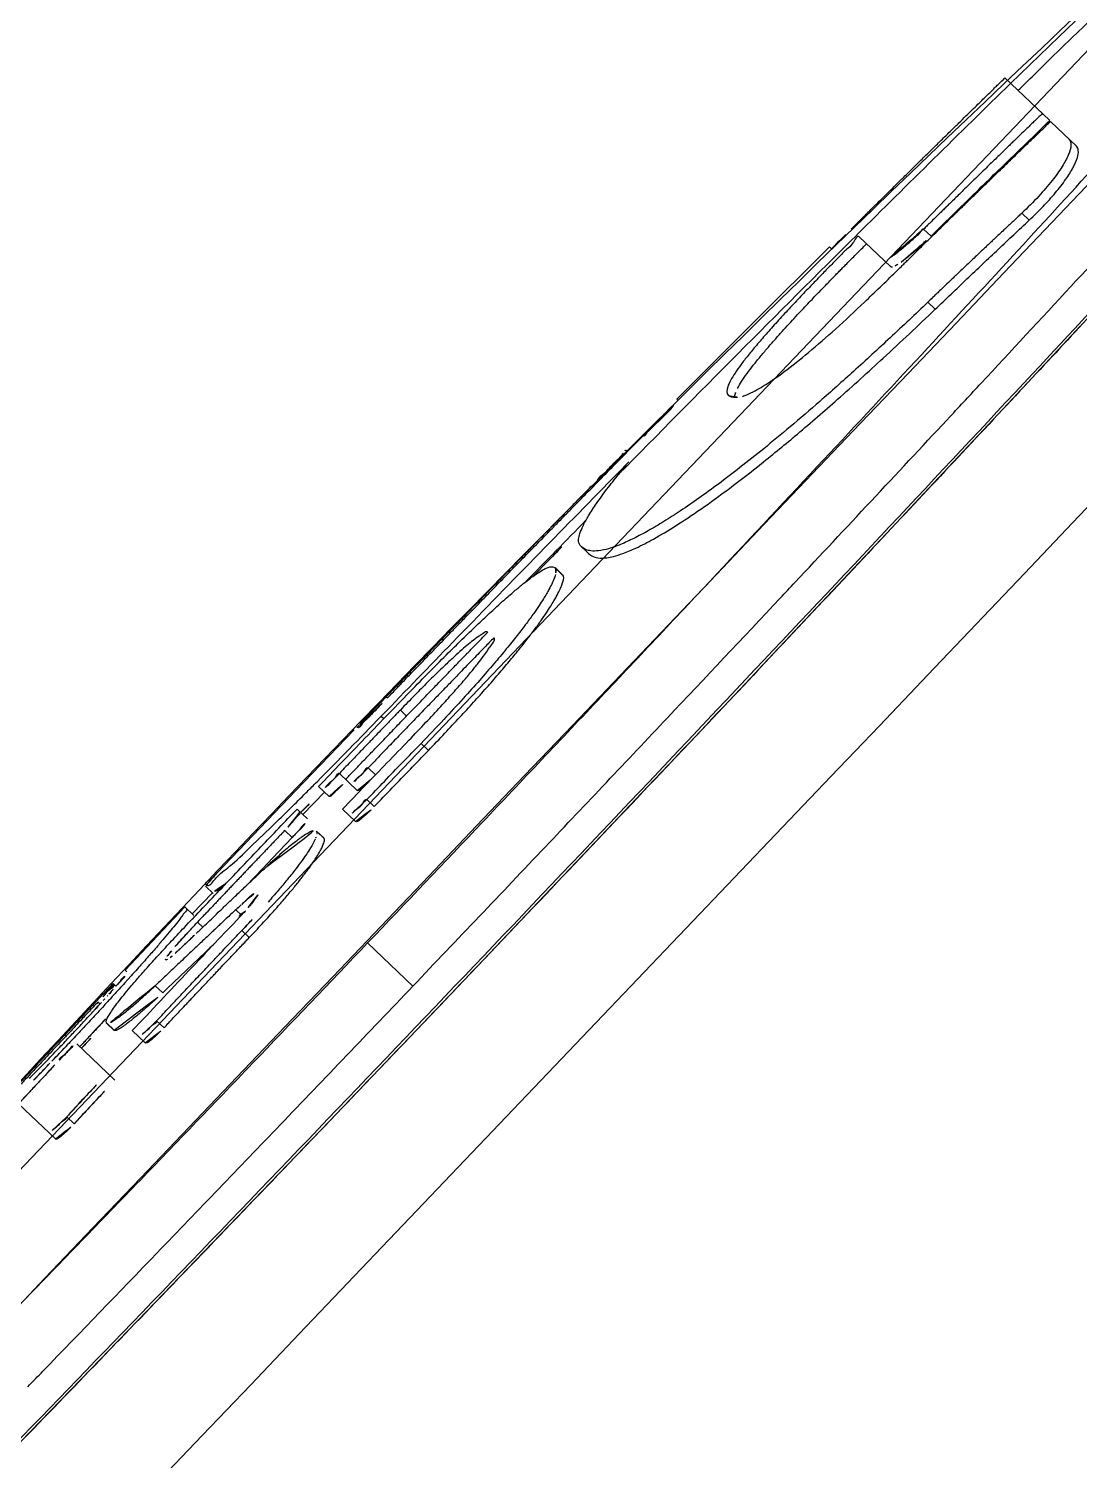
# Model space of a CAD drawing. Header units: millimetres. Extents: x 1145859089 to 1147511753, y -1047484727 to -1047247487.
# Drawn here: x 1146330884.13 to 1146330907.76, y -1047436500.66 to -1047436468.45 of the extents above; entities that cross this region are included whole.
import ezdxf
from ezdxf.xclip import XClip

# ---------------------------------------------------------------- set-up
doc = ezdxf.new("R2010")
doc.units = ezdxf.units.MM
doc.header["$LTSCALE"] = 100
doc.header["$MEASUREMENT"] = 0
doc.header["$XCLIPFRAME"] = 2
doc.linetypes.add('CENTERX2', pattern=[4, 2.5, -0.5, 0.5, -0.5])
doc.layers.get('0').update_dxf_attribs({"linetype": 'CONTINUOUS'})
for name, color, linetype in [('L-지중매입', 3, 'CENTERX2'), ('XREF', 135, 'CONTINUOUS'), ('단지배치도$0$W240910', 135, 'CONTINUOUS')]:
    doc.layers.add(name, color=color, linetype=linetype)

# ---------------------------------------------------------------- blocks, each defined once
blk = doc.blocks.new('단지배치도$0$zw$9902')
at = {"layer": '단지배치도$0$W240910', "linetype": 'ByBlock', "ltscale": 20}
for p, q in [((62174.21, -65162.678), (62288.069, -65043.262)), ((62235.137, -65097.924), (62233.673, -65099.33)), ((62233.673, -65099.33), (62232.588, -65100.382)), ((62232.458, -65100.257), (62233.466, -65101.218)), ((62233.485, -65101.237), (62234.066, -65101.791)), ((62232.838, -65103.299), (62233.005, -65103.458)), ((62230.631, -65103.659), (62230.797, -65103.817)), ((62229.883, -65104.501), (62229.181, -65103.832)), ((62228.515, -65104.058), (62226.837, -65105.729)), ((62228.514, -65104.058), (62228.558, -65104.1)), ((62230.724, -65105.303), (62230.89, -65105.462)), ((62226.837, -65105.729), (62225.085, -65107.487)), ((62234.15, -65105.845), (62232.962, -65107.12)), ((62232.962, -65107.12), (62231.977, -65108.175)), ((62225.095, -65107.497), (62225.085, -65107.487)), ((62231.154, -65107.953), (62231.219, -65107.883)), ((62231.977, -65108.175), (62230.959, -65109.264)), ((62223.975, -65108.662), (62224.321, -65108.312)), ((62223.948, -65108.636), (62223.975, -65108.662)), ((62224.005, -65108.894), (62223.751, -65109.152)), ((62223.161, -65109.44), (62223.186, -65109.465)), ((62230.959, -65109.264), (62229.905, -65110.388)), ((62229.905, -65110.388), (62228.825, -65111.539)), ((62223.077, -65110.937), (62222.91, -65110.778)), ((62221.86, -65111.456), (62222.188, -65111.12)), ((62222.514, -65111.441), (62222.343, -65111.279)), ((62222.499, -65111.42), (62222.351, -65111.279)), ((62228.825, -65111.539), (62227.727, -65112.706)), ((62227.727, -65112.706), (62226.623, -65113.878)), ((62218.71, -65114.008), (62218.546, -65114.178)), ((62226.623, -65113.878), (62225.521, -65115.046)), ((62218.546, -65114.178), (62218.494, -65114.233)), ((62218.546, -65114.178), (62218.573, -65114.204)), ((62218.557, -65114.489), (62218.436, -65114.615)), ((62218.436, -65114.615), (62218.493, -65114.67)), ((62218.864, -65114.477), (62219.004, -65114.611)), ((62217.823, -65114.923), (62216.516, -65116.283)), ((62219.329, -65115.226), (62219.495, -65115.385)), ((62225.521, -65115.046), (62224.432, -65116.197)), ((62217.894, -65116.283), (62217.494, -65115.901)), ((62218.141, -65115.776), (62218.308, -65115.934)), ((62216.956, -65116.125), (62216.993, -65116.088)), ((62217.26, -65116.418), (62217.027, -65116.196)), ((62224.432, -65116.197), (62223.104, -65117.598)), ((62216.516, -65116.283), (62214.747, -65118.138)), ((62216.672, -65116.83), (62217.158, -65116.322)), ((62218.112, -65116.491), (62218.278, -65116.649)), ((62216.541, -65116.704), (62216.773, -65116.926)), ((62217.853, -65116.984), (62217.564, -65116.708)), ((62216.266, -65117.184), (62216.432, -65117.343)), ((62216.984, -65117.211), (62217.15, -65117.37)), ((62217.143, -65117.354), (62216.988, -65117.207)), ((62215.99, -65117.807), (62216.432, -65117.343)), ((62215.77, -65118.038), (62215.99, -65117.807)), ((62223.104, -65117.598), (62221.824, -65118.946)), ((62215.396, -65118.43), (62215.77, -65118.038)), ((62214.486, -65118.442), (62214.652, -65118.601)), ((62214.638, -65118.587), (62214.186, -65119.063)), ((62214.02, -65118.904), (62212.673, -65120.329)), ((62214.02, -65118.904), (62214.223, -65119.098)), ((62215.166, -65118.968), (62215.293, -65119.089)), ((62221.824, -65118.946), (62220.588, -65120.246)), ((62214.425, -65119.36), (62214.305, -65119.246)), ((62215.3, -65119.438), (62215.466, -65119.596)), ((62218.129, -65119.715), (62219.147, -65120.685)), ((62213.604, -65120.1), (62213.583, -65120.08)), ((62212.712, -65120.366), (62212.673, -65120.329)), ((62220.588, -65120.246), (62219.391, -65121.502)), ((62212.405, -65120.629), (62212.468, -65120.689)), ((62212.737, -65120.538), (62212.67, -65120.612)), ((62212.809, -65120.458), (62212.737, -65120.538)), ((62213.353, -65120.677), (62213.52, -65120.836)), ((62212.111, -65121.091), (62212.064, -65121.046)), ((62212.258, -65121.518), (62212.424, -65121.677)), ((62212.262, -65121.521), (62212.429, -65121.679)), ((62213.127, -65121.965), (62212.837, -65121.689)), ((62213.384, -65121.466), (62213.55, -65121.625)), ((62219.391, -65121.502), (62218.227, -65122.722)), ((62211.59, -65121.985), (62212.446, -65122.801)), ((62211.656, -65122.048), (62211.729, -65121.971)), ((62218.227, -65122.722), (62217.09, -65123.91)), ((62211.106, -65124.126), (62210.277, -65123.335)), ((62211.362, -65123.626), (62211.528, -65123.784)), ((62217.09, -65123.91), (62215.756, -65125.302)), ((62215.756, -65125.302), (62214.447, -65126.665)), ((62214.447, -65126.665), (62213.163, -65128)), ((62213.163, -65128), (62211.904, -65129.305)), ((62211.904, -65129.305), (62209.865, -65131.414))]:
    blk.add_line(p, q, dxfattribs=at)
at = {"layer": '단지배치도$0$W240910'}
blk.add_arc((57394.291, -57699.4), 11431.377, 251.6277496, 321.4181311, dxfattribs=at)
at = {"layer": '단지배치도$0$W240910', "linetype": 'ByBlock', "ltscale": 20}
for centre, radius, start, end in [((41791.48, -45638.696), 28226.861, 316.1617116, 316.5676775), ((41450.437, -45313.524), 28703.079, 316.1634055, 316.5659905), ((62627.329, -65504.408), 564.854, 134.33402, 134.82586), ((62709.342, -65586.643), 680.995, 134.842323, 135.481846), ((61244.896, -64189.128), 1347.94, 316.814872, 317.027206), ((62743.96, -65620.633), 729.311, 135.583076, 135.73487), ((62222.287, -65111.338), 0.0814, 46.4091, 58.9087), ((62222.302, -65111.321), 0.0586, 40.6962, 46.363), ((62222.301, -65111.322), 0.0605, 33.9821, 40.6699), ((62131.205, -65030.666), 121.064, 315.12225, 316.09793), ((62152.653, -65051.973), 91.061, 314.62619, 315.06858), ((62196.126, -65101.204), 26.459, 316.4394, 318.3298), ((62215.644, -65118.595), 0.0483, 46.3426, 49.3436), ((62412.274, -65329.707), 288.323, 133.26784, 133.57818), ((62186.337, -65097.7), 34.806, 317.9503, 318.1657), ((62195.302, -65105.717), 22.779, 318.1505, 318.3012), ((62212.296, -65121.485), 0.0493, 219.419, 226.426)]:
    blk.add_arc(centre, radius, start, end, dxfattribs=at)
at = {"layer": '단지배치도$0$W240910', "linetype": 'ByBlock', "ltscale": 20, "extrusion": (0, 0, -1)}
blk.add_ellipse((62567.39, -65452.708), major_axis=(-485.991, -11.578), ratio=1, start_param=0.708795, end_param=0.862005, dxfattribs=at)
at = {"layer": '단지배치도$0$W240910', "linetype": 'ByBlock', "ltscale": 20}
for points, knots in [([(62253.408, -65084.256), (62253.346, -65084.34), (62253.187, -65084.548), (62252.918, -65084.892), (62252.586, -65085.307), (62252.201, -65085.779), (62251.747, -65086.327), (62251.205, -65086.97), (62250.563, -65087.723), (62249.812, -65088.595), (62248.94, -65089.594), (62247.936, -65090.735), (62246.783, -65092.033), (62245.463, -65093.508), (62243.958, -65095.178), (62242.245, -65097.065), (62240.3, -65099.193), (62238.097, -65101.59), (62235.602, -65104.287), (62232.778, -65107.323), (62229.586, -65110.735), (62225.956, -65114.592), (62221.901, -65118.873), (62217.645, -65123.337), (62213.544, -65127.611), (62209.843, -65131.443), (62206.574, -65134.809), (62203.667, -65137.784), (62201.082, -65140.415), (62198.784, -65142.739), (62196.744, -65144.79), (62194.934, -65146.598), (62193.331, -65148.188), (62191.915, -65149.583), (62190.668, -65150.802), (62189.572, -65151.864), (62188.61, -65152.787), (62187.771, -65153.584), (62187.046, -65154.266), (62186.425, -65154.841), (62185.896, -65155.325), (62185.44, -65155.734), (62185.039, -65156.088), (62184.7, -65156.38), (62184.492, -65156.555), (62184.405, -65156.627)], [0, 0, 0, 0, 0.313904, 0.785938, 1.309904, 1.908722, 2.610799, 3.446041, 4.432154, 5.579577, 6.898803, 8.409937, 10.137933, 12.10808, 14.347045, 16.883775, 19.753734, 22.995188, 26.650958, 30.776923, 35.433042, 40.668896, 46.665278, 53.123251, 59.172395, 64.435061, 69.106362, 73.246956, 76.916151, 80.169465, 83.05019, 85.596842, 87.844859, 89.823381, 91.559072, 93.077294, 94.402921, 95.55651, 96.548523, 97.389382, 98.09617, 98.698881, 99.226154, 99.701164, 100.041093, 100.041093, 100.041093, 100.041093]), ([(62232.753, -65100.539), (62232.995, -65100.303), (62235.872, -65097.498), (62239.871, -65093.683), (62244.641, -65089.386), (62246.723, -65087.602), (62247.676, -65086.821)], [0, 0, 0, 0, 1.015514, 12.053259, 16.577359, 20.274834, 20.274834, 20.274834, 20.274834]), ([(62218.129, -65119.715), (62218.99, -65118.812), (62220.743, -65116.968), (62223.362, -65114.201), (62225.919, -65111.484), (62228.321, -65108.916), (62230.538, -65106.532), (62232.588, -65104.314), (62234.486, -65102.247), (62236.17, -65100.403), (62237.22, -65099.245), (62237.688, -65098.728)], [0, 0, 0, 0, 3.743672, 7.631825, 11.428276, 14.93902, 18.178212, 21.197, 23.998758, 26.597082, 28.688442, 28.688442, 28.688442, 28.688442]), ([(62231.219, -65107.883), (62231.454, -65107.63), (62232.362, -65106.654), (62233.893, -65105.004), (62235.762, -65102.979), (62237.491, -65101.094), (62238.603, -65099.874), (62239.14, -65099.283), (62239.147, -65099.277)], [0, 0, 0, 0, 1.036829, 3.999041, 6.750569, 9.30493, 11.673982, 11.701224, 11.701224, 11.701224, 11.701224]), ([(62229.001, -65103.66), (62229.025, -65103.636), (62229.075, -65103.586), (62229.155, -65103.507), (62229.243, -65103.419), (62229.342, -65103.322), (62229.451, -65103.214), (62229.571, -65103.094), (62229.705, -65102.962), (62229.852, -65102.817), (62230.014, -65102.657), (62230.192, -65102.481), (62230.388, -65102.288), (62230.601, -65102.077), (62230.825, -65101.857), (62231.044, -65101.642), (62231.243, -65101.446), (62231.42, -65101.272), (62231.577, -65101.118), (62231.719, -65100.98), (62231.846, -65100.855), (62231.962, -65100.742), (62232.066, -65100.64), (62232.161, -65100.547), (62232.246, -65100.464), (62232.344, -65100.368), (62232.414, -65100.3), (62232.458, -65100.257)], [0, 0, 0, 0, 0.101216, 0.21268, 0.337037, 0.475183, 0.628251, 0.797552, 0.984556, 1.19086, 1.418155, 1.668178, 1.942617, 2.242149, 2.568282, 2.885152, 3.162222, 3.407853, 3.62699, 3.823753, 4.001309, 4.162123, 4.30788, 4.439847, 4.55914, 4.666717, 4.850658, 4.850658, 4.850658, 4.850658]), ([(62233.299, -65101.06), (62233.276, -65101.082), (62233.224, -65101.133), (62233.146, -65101.207), (62233.062, -65101.289), (62232.973, -65101.375), (62232.867, -65101.477), (62232.767, -65101.574), (62232.677, -65101.662), (62232.599, -65101.737), (62232.515, -65101.819), (62232.423, -65101.908), (62232.323, -65102.005), (62232.215, -65102.111), (62232.097, -65102.225), (62231.969, -65102.35), (62231.832, -65102.484), (62231.692, -65102.62), (62231.559, -65102.75), (62231.439, -65102.866), (62231.334, -65102.97), (62231.239, -65103.062), (62231.154, -65103.146), (62231.077, -65103.221), (62230.988, -65103.308), (62230.891, -65103.403), (62230.789, -65103.503), (62230.705, -65103.586), (62230.654, -65103.636), (62230.631, -65103.659)], [0, 0, 0, 0, 0.095089, 0.219783, 0.322968, 0.445598, 0.591346, 0.764655, 0.863252, 0.970765, 1.087943, 1.215607, 1.354611, 1.505842, 1.670102, 1.848055, 2.040627, 2.245358, 2.433728, 2.59899, 2.745967, 2.877573, 2.996021, 3.1031, 3.200257, 3.369431, 3.510696, 3.62852, 3.724919, 3.724919, 3.724919, 3.724919]), ([(62230.006, -65104.619), (62230.048, -65104.578), (62230.113, -65104.514), (62230.206, -65104.423), (62230.287, -65104.343), (62230.376, -65104.256), (62230.475, -65104.159), (62230.583, -65104.052), (62230.703, -65103.935), (62230.836, -65103.806), (62230.981, -65103.664), (62231.141, -65103.508), (62231.316, -65103.337), (62231.508, -65103.15), (62231.715, -65102.949), (62231.926, -65102.743), (62232.128, -65102.547), (62232.311, -65102.37), (62232.473, -65102.213), (62232.617, -65102.074), (62232.747, -65101.948), (62232.865, -65101.835), (62232.971, -65101.732), (62233.068, -65101.639), (62233.155, -65101.555), (62233.235, -65101.478), (62233.344, -65101.373), (62233.427, -65101.294), (62233.485, -65101.237)], [0, 0, 0, 0, 0.17416, 0.276031, 0.388935, 0.513769, 0.651585, 0.803563, 0.971007, 1.15534, 1.358079, 1.580814, 1.825108, 2.092345, 2.384014, 2.69133, 2.977529, 3.229439, 3.453049, 3.65296, 3.832726, 3.995123, 4.142371, 4.276119, 4.397538, 4.507655, 4.607381, 4.851738, 4.851738, 4.851738, 4.851738]), ([(62230.797, -65103.817), (62231.1, -65103.52), (62231.698, -65102.934), (62232.588, -65102.068), (62233.175, -65101.499), (62233.466, -65101.218)], [0, 0, 0, 0, 1.271475, 2.513114, 3.724917, 3.724917, 3.724917, 3.724917]), ([(62238.123, -65101.472), (62236.448, -65103.289), (62232.632, -65107.404), (62226.475, -65113.966), (62219.653, -65121.157), (62212.794, -65128.314), (62206.53, -65134.78), (62202.598, -65138.792), (62200.859, -65140.554)], [0, 0, 0, 0, 7.412838, 16.836515, 26.99373, 37.150656, 46.573573, 54.002163, 54.002163, 54.002163, 54.002163]), ([(62233.899, -65101.632), (62233.934, -65101.665), (62233.959, -65101.799), (62233.883, -65102.008), (62233.739, -65102.276), (62233.511, -65102.588), (62233.207, -65102.94), (62232.969, -65103.176), (62232.838, -65103.299)], [0, 0, 0, 0, 0.143478, 0.361031, 0.665707, 1.052829, 1.51729, 2.057986, 2.057986, 2.057986, 2.057986]), ([(62233.005, -65103.458), (62233.111, -65103.358), (62233.315, -65103.158), (62233.592, -65102.851), (62233.82, -65102.557), (62233.988, -65102.294), (62234.086, -65102.075), (62234.123, -65101.908), (62234.091, -65101.815), (62234.066, -65101.791)], [0, 0, 0, 0, 0.437832, 0.858245, 1.237806, 1.553804, 1.792378, 1.953384, 2.060312, 2.060312, 2.060312, 2.060312]), ([(62232.838, -65103.299), (62232.81, -65103.325), (62232.76, -65103.372), (62232.679, -65103.448), (62232.601, -65103.521), (62232.517, -65103.6), (62232.429, -65103.683), (62232.324, -65103.782), (62232.225, -65103.875), (62232.135, -65103.96), (62232.059, -65104.032), (62231.977, -65104.11), (62231.887, -65104.195), (62231.79, -65104.287), (62231.685, -65104.386), (62231.577, -65104.489), (62231.473, -65104.588), (62231.379, -65104.677), (62231.295, -65104.757), (62231.201, -65104.846), (62231.101, -65104.942), (62230.996, -65105.043), (62230.909, -65105.125), (62230.82, -65105.21), (62230.76, -65105.268), (62230.724, -65105.303)], [0, 0, 0, 0, 0.112954, 0.208496, 0.331779, 0.433261, 0.553589, 0.696324, 0.865585, 0.961592, 1.066042, 1.179595, 1.302893, 1.436481, 1.58099, 1.736669, 1.883678, 2.012234, 2.126246, 2.228064, 2.40197, 2.544523, 2.662842, 2.761843, 2.912936, 2.912936, 2.912936, 2.912936]), ([(62228.558, -65104.1), (62228.607, -65104.052), (62228.704, -65103.955), (62228.852, -65103.808), (62228.951, -65103.71), (62229.001, -65103.66)], [0, 0, 0, 0, 0.2050972, 0.4131775, 0.6241854, 0.6241854, 0.6241854, 0.6241854]), ([(62230.631, -65103.659), (62230.607, -65103.636), (62230.554, -65103.759), (62230.466, -65103.807), (62230.36, -65103.916), (62230.259, -65104.001), (62230.167, -65104.08), (62230.091, -65104.142), (62230.01, -65104.207), (62229.901, -65104.279), (62229.771, -65104.394), (62229.716, -65104.342)], [0, 0, 0, 0, 0.099852, 0.220205, 0.362888, 0.530834, 0.624621, 0.724171, 0.82741, 0.928421, 1.154137, 1.154137, 1.154137, 1.154137]), ([(62230.89, -65105.462), (62231.128, -65105.234), (62231.601, -65104.782), (62232.306, -65104.114), (62232.773, -65103.675), (62233.005, -65103.458)], [0, 0, 0, 0, 0.989544, 1.960523, 2.912934, 2.912934, 2.912934, 2.912934]), ([(62229.181, -65103.832), (62229.134, -65103.787), (62229.039, -65104.018), (62228.887, -65104.11), (62228.72, -65104.297), (62228.535, -65104.479), (62228.331, -65104.689), (62228.108, -65104.92), (62227.863, -65105.176), (62227.603, -65105.453), (62227.341, -65105.737), (62227.096, -65106.012), (62226.878, -65106.264), (62226.688, -65106.493), (62226.527, -65106.7), (62226.395, -65106.885), (62226.293, -65107.053), (62226.214, -65107.208), (62226.192, -65107.357), (62226.24, -65107.403)], [0, 0, 0, 0, 0.195011, 0.405941, 0.642777, 0.905836, 1.19659, 1.517326, 1.87024, 2.25796, 2.658507, 3.030466, 3.362542, 3.658502, 3.92079, 4.149796, 4.343803, 4.500246, 4.69802, 4.69802, 4.69802, 4.69802]), ([(62226.444, -65107.244), (62226.473, -65107.19), (62226.541, -65107.075), (62226.662, -65106.902), (62226.803, -65106.717), (62226.957, -65106.527), (62227.119, -65106.336), (62227.283, -65106.148), (62227.445, -65105.966), (62227.602, -65105.793), (62227.752, -65105.631), (62227.893, -65105.48), (62228.025, -65105.34), (62228.149, -65105.21), (62228.264, -65105.09), (62228.371, -65104.979), (62228.471, -65104.875), (62228.564, -65104.779), (62228.651, -65104.69), (62228.732, -65104.608), (62228.805, -65104.534), (62228.889, -65104.449), (62228.98, -65104.357), (62229.077, -65104.26), (62229.159, -65104.178), (62229.247, -65104.09), (62229.309, -65104.028), (62229.347, -65103.991)], [0, 0, 0, 0, 0.18482, 0.399634, 0.634331, 0.880768, 1.133215, 1.385465, 1.630793, 1.864656, 2.085114, 2.291887, 2.484706, 2.66379, 2.829812, 2.983805, 3.127128, 3.261057, 3.38575, 3.500511, 3.604704, 3.698441, 3.860084, 3.994572, 4.108376, 4.208118, 4.369264, 4.369264, 4.369264, 4.369264]), ([(62230.125, -65104.401), (62230.132, -65104.396), (62230.187, -65104.357), (62230.282, -65104.282), (62230.403, -65104.18), (62230.508, -65104.088), (62230.597, -65104.007), (62230.692, -65103.918), (62230.758, -65103.856), (62230.797, -65103.817)], [0, 0, 0, 0, 0.0286483, 0.202492, 0.3627056, 0.5025188, 0.6215872, 0.72481, 0.891535, 0.891535, 0.891535, 0.891535]), ([(62226.558, -65107.42), (62226.591, -65107.409), (62226.75, -65107.345), (62227.069, -65107.173), (62227.529, -65106.849), (62228.069, -65106.416), (62228.671, -65105.89), (62229.324, -65105.283), (62229.772, -65104.849), (62230.006, -65104.619)], [0, 0, 0, 0, 0.103432, 0.513998, 1.083013, 1.788604, 2.591194, 3.480034, 4.463626, 4.463626, 4.463626, 4.463626]), ([(62229.994, -65104.484), (62230.001, -65104.481), (62230.045, -65104.454), (62230.088, -65104.426), (62230.125, -65104.401)], [0, 0, 0, 0, 0.0226947, 0.154275, 0.154275, 0.154275, 0.154275]), ([(62230.724, -65105.303), (62230.444, -65105.571), (62229.892, -65106.094), (62229.083, -65106.837), (62228.333, -65107.505), (62227.658, -65108.085), (62227.059, -65108.582), (62226.52, -65109.01), (62226.033, -65109.382), (62225.588, -65109.706), (62225.18, -65109.987), (62224.802, -65110.231), (62224.452, -65110.439), (62224.129, -65110.613), (62223.832, -65110.75), (62223.565, -65110.847), (62223.34, -65110.899), (62223.166, -65110.904), (62223.022, -65110.87), (62222.948, -65110.814), (62222.91, -65110.778)], [0, 0, 0, 0, 1.16257, 2.280251, 3.29542, 4.176424, 4.948514, 5.631315, 6.240232, 6.787216, 7.281357, 7.729263, 8.135329, 8.501917, 8.829303, 9.116603, 9.352359, 9.519651, 9.634222, 9.7897, 9.7897, 9.7897, 9.7897]), ([(62223.077, -65110.937), (62223.105, -65110.964), (62223.173, -65111.02), (62223.324, -65111.065), (62223.491, -65111.057), (62223.679, -65111.019), (62223.899, -65110.948), (62224.2, -65110.82), (62224.595, -65110.614), (62225.082, -65110.321), (62225.652, -65109.94), (62226.297, -65109.471), (62227.021, -65108.908), (62227.833, -65108.24), (62228.747, -65107.449), (62229.781, -65106.513), (62230.505, -65105.831), (62230.89, -65105.462)], [0, 0, 0, 0, 0.118596, 0.259742, 0.460965, 0.614568, 0.833792, 1.152184, 1.597101, 2.167626, 2.856983, 3.651553, 4.561285, 5.608192, 6.805232, 8.187969, 9.789716, 9.789716, 9.789716, 9.789716]), ([(62226.374, -65107.448), (62226.376, -65107.425), (62226.39, -65107.354), (62226.421, -65107.287), (62226.444, -65107.244)], [0, 0, 0, 0, 0.0700071, 0.2170755, 0.2170755, 0.2170755, 0.2170755]), ([(62224.321, -65108.312), (62224.352, -65108.343), (62224.419, -65108.177), (62224.532, -65108.109), (62224.637, -65107.987), (62224.732, -65107.891), (62224.808, -65107.81), (62224.891, -65107.73), (62224.963, -65107.628), (62225.145, -65107.544), (62225.095, -65107.497)], [0, 0, 0, 0, 0.132267, 0.291369, 0.480203, 0.586289, 0.699205, 0.815635, 0.920594, 1.125394, 1.125394, 1.125394, 1.125394]), ([(62226.24, -65107.403), (62226.279, -65107.441), (62226.401, -65107.46), (62226.506, -65107.437), (62226.558, -65107.42)], [0, 0, 0, 0, 0.1644097, 0.3278175, 0.3278175, 0.3278175, 0.3278175]), ([(62218.573, -65114.204), (62218.607, -65114.169), (62218.683, -65114.09), (62218.783, -65113.986), (62218.876, -65113.89), (62218.957, -65113.806), (62219.046, -65113.714), (62219.144, -65113.613), (62219.252, -65113.501), (62219.371, -65113.377), (62219.503, -65113.241), (62219.648, -65113.092), (62219.807, -65112.927), (62219.983, -65112.745), (62220.177, -65112.546), (62220.391, -65112.326), (62220.626, -65112.084), (62220.884, -65111.819), (62221.166, -65111.529), (62221.467, -65111.22), (62221.767, -65110.913), (62222.048, -65110.626), (62222.296, -65110.372), (62222.517, -65110.146), (62222.715, -65109.944), (62222.893, -65109.763), (62223.054, -65109.599), (62223.2, -65109.45), (62223.333, -65109.315), (62223.453, -65109.192), (62223.563, -65109.08), (62223.664, -65108.979), (62223.755, -65108.886), (62223.838, -65108.801), (62223.911, -65108.728), (62223.956, -65108.682), (62223.975, -65108.662)], [0, 0, 0, 0, 0.146797, 0.327675, 0.432694, 0.548589, 0.676395, 0.817275, 0.972512, 1.14355, 1.331994, 1.539634, 1.768441, 2.020558, 2.298256, 2.603906, 2.940022, 3.30906, 3.713162, 4.153195, 4.603544, 5.003521, 5.356171, 5.669828, 5.95075, 6.203727, 6.432484, 6.640047, 6.828834, 7.000657, 7.15709, 7.299559, 7.429341, 7.547589, 7.655318, 7.739113, 7.739113, 7.739113, 7.739113]), ([(62223.88, -65108.697), (62223.877, -65108.703), (62223.846, -65108.761), (62223.758, -65108.824), (62223.661, -65108.932), (62223.558, -65109.033), (62223.438, -65109.168), (62223.302, -65109.252), (62223.21, -65109.487), (62223.161, -65109.44)], [0, 0, 0, 0, 0.020973, 0.195028, 0.313432, 0.457468, 0.631209, 0.830617, 1.035233, 1.035233, 1.035233, 1.035233]), ([(62223.751, -65109.152), (62223.166, -65109.747), (62221.961, -65110.977), (62220.23, -65112.756), (62219.085, -65113.941), (62218.557, -65114.489)], [0, 0, 0, 0, 2.502735, 5.165204, 7.447969, 7.447969, 7.447969, 7.447969]), ([(62222.91, -65110.778), (62222.875, -65110.744), (62222.865, -65110.636), (62222.904, -65110.489), (62222.979, -65110.31), (62223.106, -65110.084), (62223.286, -65109.809), (62223.514, -65109.499), (62223.684, -65109.284), (62223.774, -65109.174)], [0, 0, 0, 0, 0.147564, 0.278021, 0.465247, 0.723521, 1.056426, 1.451024, 1.877742, 1.877742, 1.877742, 1.877742]), ([(62223.774, -65109.174), (62223.799, -65109.143), (62223.849, -65109.081), (62223.926, -65108.988), (62223.979, -65108.925), (62224.005, -65108.894)], [0, 0, 0, 0, 0.1187338, 0.2398341, 0.3631489, 0.3631489, 0.3631489, 0.3631489]), ([(62223.161, -65109.44), (62223.117, -65109.484), (62223.049, -65109.554), (62222.953, -65109.652), (62222.869, -65109.737), (62222.776, -65109.832), (62222.673, -65109.937), (62222.559, -65110.053), (62222.434, -65110.181), (62222.296, -65110.322), (62222.144, -65110.477), (62221.976, -65110.648), (62221.792, -65110.836), (62221.59, -65111.043), (62221.368, -65111.271), (62221.125, -65111.519), (62220.861, -65111.79), (62220.575, -65112.085), (62220.278, -65112.389), (62219.992, -65112.684), (62219.733, -65112.951), (62219.504, -65113.188), (62219.299, -65113.399), (62219.115, -65113.589), (62218.951, -65113.76), (62218.818, -65113.897), (62218.74, -65113.978), (62218.71, -65114.008)], [0, 0, 0, 0, 0.184426, 0.292401, 0.412165, 0.544699, 0.691154, 0.852839, 1.031212, 1.227885, 1.444622, 1.683337, 1.94606, 2.234907, 2.551956, 2.899001, 3.276921, 3.687612, 4.131091, 4.551906, 4.919952, 5.247488, 5.540496, 5.803723, 6.039756, 6.250901, 6.377263, 6.377263, 6.377263, 6.377263]), ([(62218.614, -65114.544), (62218.788, -65114.364), (62219.113, -65114.029), (62219.573, -65113.562), (62219.975, -65113.16), (62220.329, -65112.813), (62220.645, -65112.51), (62220.93, -65112.243), (62221.186, -65112.011), (62221.41, -65111.815), (62221.598, -65111.659), (62221.747, -65111.541), (62221.865, -65111.455), (62221.978, -65111.378), (62222.083, -65111.315), (62222.197, -65111.257), (62222.289, -65111.244), (62222.329, -65111.268)], [0, 0, 0, 0, 0.751386, 1.402112, 1.964927, 2.456649, 2.891109, 3.278392, 3.624985, 3.929104, 4.171752, 4.357021, 4.499998, 4.611073, 4.766322, 4.863398, 5.003966, 5.003966, 5.003966, 5.003966]), ([(62222.353, -65111.43), (62222.348, -65111.447), (62222.327, -65111.512), (62222.28, -65111.625), (62222.215, -65111.75), (62222.148, -65111.869), (62222.075, -65111.988), (62221.979, -65112.135), (62221.853, -65112.319), (62221.688, -65112.545), (62221.483, -65112.812), (62221.239, -65113.115), (62220.958, -65113.45), (62220.636, -65113.821), (62220.26, -65114.238), (62219.82, -65114.713), (62219.501, -65115.047), (62219.329, -65115.226)], [0, 0, 0, 0, 0.053881, 0.204083, 0.366173, 0.476354, 0.613438, 0.785477, 1.003276, 1.281183, 1.625231, 2.015069, 2.447917, 2.934921, 3.489884, 4.131864, 4.876739, 4.876739, 4.876739, 4.876739]), ([(62222.351, -65111.289), (62222.368, -65111.313), (62222.366, -65111.367), (62222.357, -65111.413), (62222.353, -65111.43)], [0, 0, 0, 0, 0.0897311, 0.1430384, 0.1430384, 0.1430384, 0.1430384]), ([(62219.147, -65120.685), (62220.141, -65119.643), (62222.052, -65117.634), (62224.804, -65114.724), (62226.674, -65112.738), (62227.63, -65111.72), (62227.742, -65111.601)], [0, 0, 0, 0, 4.321778, 8.317016, 12.015205, 12.505484, 12.505484, 12.505484, 12.505484]), ([(62219.495, -65115.385), (62219.619, -65115.257), (62219.855, -65115.01), (62220.194, -65114.649), (62220.507, -65114.308), (62220.797, -65113.984), (62221.064, -65113.679), (62221.306, -65113.393), (62221.522, -65113.13), (62221.712, -65112.89), (62221.879, -65112.671), (62222.023, -65112.473), (62222.143, -65112.299), (62222.239, -65112.152), (62222.312, -65112.032), (62222.38, -65111.913), (62222.437, -65111.802), (62222.489, -65111.686), (62222.52, -65111.583), (62222.557, -65111.466), (62222.515, -65111.44)], [0, 0, 0, 0, 0.532336, 1.025314, 1.486146, 1.920981, 2.329664, 2.704483, 3.043604, 3.349101, 3.624072, 3.869911, 4.083448, 4.258286, 4.396042, 4.505396, 4.666994, 4.775182, 4.87495, 5.025092, 5.025092, 5.025092, 5.025092]), ([(62220.83, -65112.724), (62220.804, -65112.7), (62220.688, -65112.785), (62220.574, -65112.85), (62220.425, -65112.97), (62220.28, -65113.093), (62220.113, -65113.242), (62219.924, -65113.417), (62219.709, -65113.623), (62219.462, -65113.867), (62219.176, -65114.155), (62218.972, -65114.364), (62218.864, -65114.477)], [0, 0, 0, 0, 0.106593, 0.304856, 0.46624, 0.659614, 0.881773, 1.136778, 1.431182, 1.775116, 2.179362, 2.649366, 2.649366, 2.649366, 2.649366]), ([(62220.965, -65112.853), (62220.932, -65112.888), (62220.863, -65112.959), (62220.754, -65113.071), (62220.634, -65113.194), (62220.502, -65113.331), (62220.355, -65113.482), (62220.194, -65113.648), (62220.016, -65113.832), (62219.822, -65114.032), (62219.611, -65114.251), (62219.38, -65114.49), (62219.129, -65114.75), (62218.869, -65115.019), (62218.615, -65115.283), (62218.374, -65115.533), (62218.219, -65115.695), (62218.141, -65115.776)], [0, 0, 0, 0, 0.144619, 0.297816, 0.469143, 0.658904, 0.868787, 1.100378, 1.355096, 1.634269, 1.938138, 2.26769, 2.629641, 3.022977, 3.390694, 3.728105, 4.063968, 4.063968, 4.063968, 4.063968]), ([(62219.056, -65115.156), (62219.185, -65115.022), (62219.425, -65114.771), (62219.756, -65114.416), (62220.036, -65114.108), (62220.267, -65113.845), (62220.456, -65113.621), (62220.609, -65113.434), (62220.725, -65113.28), (62220.818, -65113.156), (62220.888, -65113.031), (62221.018, -65112.903), (62220.965, -65112.853)], [0, 0, 0, 0, 0.557083, 1.041668, 1.456717, 1.80516, 2.094382, 2.334922, 2.528771, 2.676886, 2.786949, 3.005032, 3.005032, 3.005032, 3.005032]), ([(62219.166, -65114.443), (62219.265, -65114.34), (62219.454, -65114.145), (62219.721, -65113.868), (62219.96, -65113.622), (62220.172, -65113.403), (62220.361, -65113.207), (62220.53, -65113.034), (62220.684, -65112.875), (62220.782, -65112.774), (62220.83, -65112.724)], [0, 0, 0, 0, 0.428076, 0.814747, 1.154659, 1.457512, 1.728297, 1.970619, 2.184659, 2.39231, 2.39231, 2.39231, 2.39231]), ([(62218.494, -65114.233), (62218.461, -65114.267), (62218.386, -65114.345), (62218.273, -65114.461), (62218.168, -65114.574), (62218.068, -65114.671), (62218.007, -65114.765), (62217.846, -65114.839), (62217.887, -65114.872)], [0, 0, 0, 0, 0.1414344, 0.3260009, 0.4822983, 0.6126523, 0.721386, 0.8807418, 0.8807418, 0.8807418, 0.8807418]), ([(62217.887, -65114.872), (62217.93, -65114.906), (62218.006, -65114.767), (62218.097, -65114.694), (62218.191, -65114.595), (62218.301, -65114.485), (62218.43, -65114.352), (62218.523, -65114.256), (62218.573, -65114.204)], [0, 0, 0, 0, 0.162944, 0.2717587, 0.402024, 0.5579986, 0.7419803, 0.958177, 0.958177, 0.958177, 0.958177]), ([(62217.027, -65116.196), (62217.198, -65116.017), (62217.545, -65115.655), (62218.074, -65115.105), (62218.432, -65114.733), (62218.614, -65114.544)], [0, 0, 0, 0, 0.742255, 1.505622, 2.2906, 2.2906, 2.2906, 2.2906]), ([(62218.864, -65114.477), (62218.838, -65114.503), (62218.785, -65114.558), (62218.709, -65114.637), (62218.631, -65114.718), (62218.546, -65114.806), (62218.441, -65114.915), (62218.339, -65115.021), (62218.245, -65115.119), (62218.166, -65115.202), (62218.08, -65115.291), (62217.986, -65115.388), (62217.883, -65115.496), (62217.767, -65115.616), (62217.636, -65115.753), (62217.543, -65115.85), (62217.494, -65115.901)], [0, 0, 0, 0, 0.110656, 0.228555, 0.328506, 0.448123, 0.596852, 0.78282, 0.888934, 1.003471, 1.127114, 1.260622, 1.407866, 1.574056, 1.763483, 1.976602, 1.976602, 1.976602, 1.976602]), ([(62217.634, -65116.035), (62217.689, -65115.978), (62217.8, -65115.862), (62217.975, -65115.68), (62218.166, -65115.481), (62218.38, -65115.259), (62218.619, -65115.01), (62218.884, -65114.735), (62219.069, -65114.543), (62219.166, -65114.443)], [0, 0, 0, 0, 0.237738, 0.481967, 0.756522, 1.065105, 1.409126, 1.790713, 2.209749, 2.209749, 2.209749, 2.209749]), ([(62219.056, -65115.156), (62218.892, -65115.326), (62218.564, -65115.667), (62218.066, -65116.184), (62217.733, -65116.531), (62217.564, -65116.708)], [0, 0, 0, 0, 0.709715, 1.417955, 2.153058, 2.153058, 2.153058, 2.153058]), ([(62218.112, -65116.491), (62218.243, -65116.354), (62218.509, -65116.077), (62218.915, -65115.655), (62219.189, -65115.371), (62219.329, -65115.226)], [0, 0, 0, 0, 0.568383, 1.15293, 1.755194, 1.755194, 1.755194, 1.755194]), ([(62218.278, -65116.649), (62218.413, -65116.509), (62218.683, -65116.228), (62219.089, -65115.806), (62219.36, -65115.525), (62219.495, -65115.385)], [0, 0, 0, 0, 0.584951, 1.170017, 1.755194, 1.755194, 1.755194, 1.755194]), ([(62217.494, -65115.901), (62217.463, -65115.872), (62217.409, -65116.012), (62217.311, -65116.079), (62217.22, -65116.153), (62217.126, -65116.291), (62217.093, -65116.259)], [0, 0, 0, 0, 0.1272941, 0.2397187, 0.402463, 0.5388111, 0.5388111, 0.5388111, 0.5388111]), ([(62218.141, -65115.776), (62218.11, -65115.746), (62218.056, -65115.887), (62217.956, -65115.953), (62217.864, -65116.03), (62217.761, -65116.156), (62217.727, -65116.124)], [0, 0, 0, 0, 0.1287703, 0.2420386, 0.40558, 0.5444891, 0.5444891, 0.5444891, 0.5444891]), ([(62214.499, -65118.416), (62214.57, -65118.452), (62214.754, -65118.186), (62215.069, -65117.979), (62215.525, -65117.518), (62216.095, -65116.983), (62216.585, -65116.496), (62216.884, -65116.197), (62216.956, -65116.125)], [0, 0, 0, 0, 0.237605, 0.676886, 1.302483, 2.094536, 3.058197, 3.363705, 3.363705, 3.363705, 3.363705]), ([(62217.26, -65116.418), (62217.284, -65116.441), (62217.362, -65116.336), (62217.444, -65116.281), (62217.551, -65116.17), (62217.621, -65116.101), (62217.66, -65116.06)], [0, 0, 0, 0, 0.0998708, 0.2391153, 0.3697641, 0.5391614, 0.5391614, 0.5391614, 0.5391614]), ([(62217.894, -65116.283), (62217.919, -65116.307), (62217.99, -65116.228), (62218.057, -65116.18), (62218.135, -65116.106), (62218.195, -65116.048), (62218.233, -65116.01), (62218.242, -65116.002)], [0, 0, 0, 0, 0.1036326, 0.1964599, 0.2898255, 0.413741, 0.4506206, 0.4506206, 0.4506206, 0.4506206]), ([(62218.112, -65116.491), (62218.081, -65116.461), (62218.027, -65116.601), (62217.926, -65116.665), (62217.833, -65116.746), (62217.721, -65116.858), (62217.687, -65116.825)], [0, 0, 0, 0, 0.1271294, 0.2396552, 0.4030177, 0.5462291, 0.5462291, 0.5462291, 0.5462291]), ([(62214.049, -65119.322), (62214.335, -65119.021), (62214.894, -65118.432), (62215.724, -65117.559), (62216.269, -65116.988), (62216.541, -65116.704)], [0, 0, 0, 0, 1.246672, 2.435382, 3.614347, 3.614347, 3.614347, 3.614347]), ([(62216.607, -65116.767), (62216.633, -65116.792), (62216.528, -65116.874), (62216.468, -65116.973), (62216.36, -65117.083), (62216.293, -65117.156), (62216.266, -65117.184)], [0, 0, 0, 0, 0.1077492, 0.2394403, 0.4230365, 0.5408743, 0.5408743, 0.5408743, 0.5408743]), ([(62217.853, -65116.984), (62217.879, -65117.009), (62217.956, -65116.941), (62218.025, -65116.891), (62218.104, -65116.82), (62218.188, -65116.741), (62218.248, -65116.681), (62218.278, -65116.649)], [0, 0, 0, 0, 0.1068898, 0.1995548, 0.2927333, 0.416368, 0.5472853, 0.5472853, 0.5472853, 0.5472853]), ([(62216.266, -65117.184), (62216.288, -65117.161), (62216.174, -65117.28), (62216.132, -65117.324), (62216.054, -65117.407), (62215.985, -65117.479), (62215.913, -65117.554), (62215.843, -65117.627), (62215.777, -65117.697), (62215.712, -65117.764), (62215.646, -65117.834), (62215.578, -65117.906), (62215.507, -65117.98), (62215.434, -65118.057), (62215.359, -65118.136), (62215.286, -65118.212), (62215.215, -65118.287), (62215.147, -65118.358), (62215.078, -65118.431), (62215.006, -65118.507), (62214.933, -65118.584), (62214.858, -65118.662), (62214.782, -65118.743), (62214.704, -65118.825), (62214.629, -65118.903), (62214.559, -65118.978), (62214.492, -65119.048), (62214.407, -65119.138), (62214.345, -65119.204), (62214.305, -65119.246)], [0, 0, 0, 0, 0.097604, 0.202678, 0.304861, 0.40696, 0.51125, 0.615504, 0.708031, 0.800627, 0.896002, 0.99687, 1.097819, 1.204479, 1.314046, 1.423707, 1.522499, 1.621367, 1.720308, 1.825402, 1.932098, 2.03888, 2.150448, 2.265248, 2.380139, 2.473818, 2.572645, 2.671542, 2.844781, 2.844781, 2.844781, 2.844781]), ([(62215.861, -65117.996), (62215.93, -65117.932), (62216.057, -65117.817), (62216.233, -65117.663), (62216.377, -65117.542), (62216.496, -65117.447), (62216.592, -65117.374), (62216.687, -65117.306), (62216.784, -65117.247), (62216.878, -65117.189), (62216.949, -65117.189), (62216.972, -65117.202)], [0, 0, 0, 0, 0.281962, 0.513331, 0.699937, 0.849458, 0.968659, 1.063367, 1.197811, 1.310795, 1.390224, 1.390224, 1.390224, 1.390224]), ([(62216.432, -65117.343), (62216.455, -65117.319), (62216.515, -65117.255), (62216.608, -65117.16), (62216.678, -65117.054), (62216.812, -65116.963), (62216.773, -65116.926)], [0, 0, 0, 0, 0.0995638, 0.2653657, 0.3810995, 0.5405207, 0.5405207, 0.5405207, 0.5405207]), ([(62215.466, -65119.596), (62215.564, -65119.493), (62215.746, -65119.299), (62216, -65119.02), (62216.218, -65118.771), (62216.403, -65118.554), (62216.557, -65118.365), (62216.684, -65118.204), (62216.786, -65118.067), (62216.869, -65117.951), (62216.935, -65117.854), (62216.998, -65117.756), (62217.054, -65117.66), (62217.108, -65117.559), (62217.138, -65117.475), (62217.175, -65117.393), (62217.15, -65117.37)], [0, 0, 0, 0, 0.425049, 0.800839, 1.131711, 1.416884, 1.658235, 1.861177, 2.031404, 2.172303, 2.287677, 2.382154, 2.524039, 2.621911, 2.718378, 2.818659, 2.818659, 2.818659, 2.818659]), ([(62216.946, -65117.381), (62216.937, -65117.402), (62216.901, -65117.484), (62216.828, -65117.602), (62216.73, -65117.754), (62216.619, -65117.91), (62216.479, -65118.096), (62216.31, -65118.307), (62216.112, -65118.543), (62215.968, -65118.708), (62215.891, -65118.795)], [0, 0, 0, 0, 0.067721, 0.268366, 0.416657, 0.608695, 0.843872, 1.114717, 1.419494, 1.769472, 1.769472, 1.769472, 1.769472]), ([(62214.275, -65119.503), (62214.304, -65119.475), (62214.38, -65119.403), (62214.506, -65119.282), (62214.655, -65119.139), (62214.816, -65118.984), (62214.991, -65118.816), (62215.183, -65118.633), (62215.392, -65118.434), (62215.62, -65118.22), (62215.778, -65118.072), (62215.861, -65117.996)], [0, 0, 0, 0, 0.121457, 0.315587, 0.522087, 0.74308, 0.984995, 1.250117, 1.538241, 1.850812, 2.188758, 2.188758, 2.188758, 2.188758]), ([(62214.748, -65118.139), (62214.714, -65118.174), (62214.659, -65118.263), (62214.447, -65118.358), (62214.498, -65118.416), (62214.499, -65118.416)], [0, 0, 0, 0, 0.1479529, 0.3734263, 0.3744026, 0.3744026, 0.3744026, 0.3744026]), ([(62214.686, -65118.548), (62214.72, -65118.569), (62214.819, -65118.476), (62214.901, -65118.415), (62214.96, -65118.356), (62214.978, -65118.34)], [0, 0, 0, 0, 0.1194424, 0.2909042, 0.3615205, 0.3615205, 0.3615205, 0.3615205]), ([(62215.297, -65118.848), (62215.323, -65118.826), (62215.372, -65118.783), (62215.45, -65118.712), (62215.542, -65118.651), (62215.632, -65118.521), (62215.675, -65118.558)], [0, 0, 0, 0, 0.100985, 0.1984393, 0.3054687, 0.4778021, 0.4778021, 0.4778021, 0.4778021]), ([(62215.441, -65118.922), (62215.464, -65118.891), (62215.512, -65118.841), (62215.586, -65118.748), (62215.635, -65118.672), (62215.7, -65118.581), (62215.678, -65118.559)], [0, 0, 0, 0, 0.1160551, 0.2099009, 0.3448326, 0.4386082, 0.4386082, 0.4386082, 0.4386082]), ([(62214.057, -65118.939), (62214.085, -65118.966), (62213.987, -65119.054), (62213.931, -65119.154), (62213.822, -65119.286), (62213.699, -65119.439), (62213.547, -65119.619), (62213.369, -65119.827), (62213.166, -65120.058), (62212.977, -65120.272), (62212.856, -65120.407), (62212.809, -65120.458)], [0, 0, 0, 0, 0.116818, 0.242498, 0.405927, 0.605095, 0.839705, 1.111851, 1.426429, 1.760591, 1.970005, 1.970005, 1.970005, 1.970005]), ([(62215.246, -65119.139), (62215.064, -65119.33), (62214.685, -65119.73), (62214.092, -65120.357), (62213.471, -65121.015), (62213.047, -65121.465), (62212.837, -65121.689)], [0, 0, 0, 0, 0.79247, 1.653856, 2.588016, 3.507707, 3.507707, 3.507707, 3.507707]), ([(62215.166, -65118.968), (62215.137, -65118.994), (62215.075, -65119.052), (62214.973, -65119.148), (62214.876, -65119.238), (62214.788, -65119.322), (62214.712, -65119.393), (62214.629, -65119.47), (62214.539, -65119.555), (62214.441, -65119.648), (62214.335, -65119.748), (62214.219, -65119.857), (62214.094, -65119.975), (62213.959, -65120.103), (62213.819, -65120.235), (62213.685, -65120.362), (62213.564, -65120.477), (62213.456, -65120.58), (62213.387, -65120.646), (62213.353, -65120.677)], [0, 0, 0, 0, 0.116361, 0.254131, 0.4198, 0.514597, 0.618282, 0.731544, 0.855089, 0.989619, 1.135715, 1.293704, 1.464958, 1.652336, 1.852991, 2.040839, 2.206508, 2.353359, 2.491335, 2.491335, 2.491335, 2.491335]), ([(62215.166, -65118.968), (62215.204, -65118.933), (62215.248, -65118.893), (62215.292, -65118.853), (62215.297, -65118.848)], [0, 0, 0, 0, 0.1551857, 0.1778385, 0.1778385, 0.1778385, 0.1778385]), ([(62215.246, -65119.139), (62215.209, -65119.104), (62215.378, -65119.028), (62215.413, -65118.959), (62215.441, -65118.922)], [0, 0, 0, 0, 0.1525801, 0.2916107, 0.2916107, 0.2916107, 0.2916107]), ([(62212.258, -65121.516), (62212.227, -65121.478), (62212.295, -65121.378), (62212.355, -65121.269), (62212.443, -65121.145), (62212.551, -65121.002), (62212.681, -65120.84), (62212.833, -65120.658), (62213.009, -65120.455), (62213.214, -65120.224), (62213.454, -65119.959), (62213.736, -65119.655), (62213.939, -65119.438), (62214.049, -65119.322)], [0, 0, 0, 0, 0.147931, 0.256575, 0.408499, 0.590387, 0.797935, 1.033145, 1.300086, 1.605273, 1.958669, 2.3715, 2.850258, 2.850258, 2.850258, 2.850258]), ([(62213.383, -65121.466), (62213.422, -65121.426), (62213.504, -65121.337), (62213.614, -65121.221), (62213.715, -65121.114), (62213.803, -65121.02), (62213.901, -65120.916), (62214.008, -65120.802), (62214.126, -65120.677), (62214.251, -65120.545), (62214.374, -65120.414), (62214.489, -65120.292), (62214.59, -65120.186), (62214.679, -65120.091), (62214.759, -65120.006), (62214.848, -65119.912), (62214.941, -65119.814), (62215.033, -65119.718), (62215.11, -65119.636), (62215.198, -65119.544), (62215.262, -65119.476), (62215.303, -65119.434)], [0, 0, 0, 0, 0.167065, 0.362945, 0.479571, 0.608734, 0.750717, 0.906706, 1.077757, 1.264879, 1.453166, 1.618601, 1.764594, 1.894582, 2.010477, 2.113255, 2.283454, 2.413735, 2.512993, 2.620459, 2.795192, 2.795192, 2.795192, 2.795192]), ([(62214.305, -65119.246), (62214.263, -65119.29), (62214.183, -65119.375), (62214.071, -65119.495), (62213.972, -65119.602), (62213.887, -65119.696), (62213.804, -65119.791), (62213.749, -65119.854), (62213.719, -65119.891)], [0, 0, 0, 0, 0.1842866, 0.3487229, 0.4939564, 0.6205314, 0.7289978, 0.8715949, 0.8715949, 0.8715949, 0.8715949]), ([(62198.089, -65140.261), (62198.588, -65139.764), (62199.7, -65138.655), (62201.466, -65136.881), (62203.439, -65134.887), (62205.556, -65132.734), (62207.832, -65130.406), (62210.281, -65127.886), (62212.873, -65125.203), (62215.511, -65122.456), (62217.268, -65120.618), (62218.129, -65119.715)], [0, 0, 0, 0, 2.111795, 4.709599, 7.510723, 10.528744, 13.767017, 17.276494, 21.071442, 24.958315, 28.701306, 28.701306, 28.701306, 28.701306]), ([(62213.55, -65121.625), (62213.58, -65121.593), (62213.634, -65121.535), (62213.718, -65121.446), (62213.807, -65121.351), (62213.911, -65121.24), (62214.009, -65121.137), (62214.097, -65121.043), (62214.173, -65120.963), (62214.254, -65120.876), (62214.341, -65120.784), (62214.429, -65120.691), (62214.516, -65120.599), (62214.599, -65120.511), (62214.677, -65120.428), (62214.749, -65120.352), (62214.833, -65120.263), (62214.924, -65120.167), (62215.017, -65120.069), (62215.101, -65119.98), (62215.178, -65119.898), (62215.256, -65119.817), (62215.327, -65119.742), (62215.398, -65119.668), (62215.443, -65119.619), (62215.466, -65119.596)], [0, 0, 0, 0, 0.130473, 0.238467, 0.368079, 0.519341, 0.695333, 0.795307, 0.905067, 1.025582, 1.15344, 1.283711, 1.411545, 1.532822, 1.646355, 1.751685, 1.848304, 2.01395, 2.147073, 2.254649, 2.382021, 2.483142, 2.591362, 2.693505, 2.79047, 2.79047, 2.79047, 2.79047]), ([(62213.797, -65119.951), (62213.805, -65119.942), (62213.841, -65119.905), (62213.915, -65119.843), (62214.013, -65119.75), (62214.121, -65119.65), (62214.209, -65119.566), (62214.261, -65119.517), (62214.275, -65119.503)], [0, 0, 0, 0, 0.0355353, 0.1552602, 0.2909424, 0.4387774, 0.5972213, 0.6547791, 0.6547791, 0.6547791, 0.6547791]), ([(62213.719, -65119.891), (62213.714, -65119.897), (62213.687, -65119.93), (62213.638, -65119.99), (62213.596, -65120.048), (62213.583, -65120.08)], [0, 0, 0, 0, 0.0231564, 0.1295263, 0.2330326, 0.2330326, 0.2330326, 0.2330326]), ([(62212.468, -65120.689), (62212.471, -65120.685), (62212.503, -65120.649), (62212.561, -65120.584), (62212.62, -65120.489), (62212.75, -65120.402), (62212.712, -65120.366)], [0, 0, 0, 0, 0.0173563, 0.14333, 0.2487546, 0.4060444, 0.4060444, 0.4060444, 0.4060444]), ([(62210.339, -65122.833), (62210.35, -65122.821), (62210.397, -65122.771), (62210.483, -65122.679), (62210.603, -65122.551), (62210.735, -65122.409), (62210.881, -65122.253), (62211.041, -65122.082), (62211.217, -65121.894), (62211.409, -65121.69), (62211.616, -65121.468), (62211.829, -65121.242), (62212.033, -65121.025), (62212.223, -65120.823), (62212.344, -65120.694), (62212.405, -65120.629)], [0, 0, 0, 0, 0.048569, 0.205838, 0.380419, 0.573688, 0.786968, 1.021443, 1.277808, 1.556595, 1.862797, 2.188414, 2.48939, 2.75604, 3.020717, 3.020717, 3.020717, 3.020717]), ([(62210.486, -65129.699), (62210.6, -65129.582), (62211.571, -65128.579), (62213.465, -65126.617), (62216.239, -65123.73), (62218.153, -65121.727), (62219.147, -65120.685)], [0, 0, 0, 0, 0.491064, 4.187909, 8.18136, 12.500928, 12.500928, 12.500928, 12.500928]), ([(62212.67, -65120.612), (62212.628, -65120.659), (62212.526, -65120.771), (62212.37, -65120.942), (62212.207, -65121.119), (62212.059, -65121.28), (62211.924, -65121.425), (62211.802, -65121.556), (62211.692, -65121.674), (62211.583, -65121.79), (62211.468, -65121.913), (62211.371, -65122.016), (62211.312, -65122.077), (62211.297, -65122.094)], [0, 0, 0, 0, 0.190018, 0.453909, 0.69401, 0.912382, 1.110371, 1.289521, 1.448224, 1.596373, 1.765601, 1.953078, 2.020624, 2.020624, 2.020624, 2.020624]), ([(62212.422, -65120.646), (62212.46, -65120.682), (62212.282, -65120.774), (62212.21, -65120.902), (62212.111, -65120.996), (62212.064, -65121.046)], [0, 0, 0, 0, 0.1573485, 0.3314797, 0.5371656, 0.5371656, 0.5371656, 0.5371656]), ([(62213.353, -65120.677), (62213.326, -65120.703), (62213.271, -65120.755), (62213.185, -65120.834), (62213.094, -65120.915), (62212.997, -65121.001), (62212.894, -65121.091), (62212.787, -65121.182), (62212.675, -65121.274), (62212.564, -65121.36), (62212.459, -65121.44), (62212.368, -65121.49), (62212.298, -65121.541), (62212.27, -65121.526)], [0, 0, 0, 0, 0.113165, 0.227071, 0.349528, 0.479583, 0.616271, 0.757824, 0.902739, 1.048507, 1.182698, 1.2897, 1.384867, 1.384867, 1.384867, 1.384867]), ([(62212.31, -65120.87), (62212.334, -65120.843), (62212.387, -65120.783), (62212.439, -65120.722), (62212.468, -65120.689)], [0, 0, 0, 0, 0.1105596, 0.2402912, 0.2402912, 0.2402912, 0.2402912]), ([(62212.064, -65121.046), (62211.991, -65121.123), (62211.851, -65121.271), (62211.65, -65121.486), (62211.464, -65121.684), (62211.293, -65121.867), (62211.135, -65122.035), (62210.991, -65122.189), (62210.858, -65122.331), (62210.736, -65122.462), (62210.623, -65122.582), (62210.52, -65122.693), (62210.425, -65122.794), (62210.365, -65122.859), (62210.336, -65122.889)], [0, 0, 0, 0, 0.317885, 0.611258, 0.882437, 1.132587, 1.362725, 1.574, 1.767859, 1.946014, 2.110042, 2.261538, 2.400971, 2.526177, 2.526177, 2.526177, 2.526177]), ([(62211.948, -65121.268), (62211.964, -65121.252), (62212.026, -65121.184), (62212.104, -65121.098), (62212.167, -65121.029), (62212.182, -65121.012)], [0, 0, 0, 0, 0.066924, 0.2781488, 0.3467769, 0.3467769, 0.3467769, 0.3467769]), ([(62212.429, -65121.679), (62212.454, -65121.703), (62212.543, -65121.646), (62212.631, -65121.594), (62212.733, -65121.517), (62212.834, -65121.438), (62212.94, -65121.352), (62213.049, -65121.259), (62213.161, -65121.162), (62213.277, -65121.06), (62213.396, -65120.952), (62213.478, -65120.876), (62213.52, -65120.836)], [0, 0, 0, 0, 0.10469, 0.221861, 0.348401, 0.476771, 0.609785, 0.755399, 0.907529, 1.054842, 1.217374, 1.390662, 1.390662, 1.390662, 1.390662]), ([(62210.521, -65122.761), (62210.558, -65122.724), (62210.64, -65122.645), (62210.77, -65122.513), (62210.913, -65122.365), (62211.06, -65122.214), (62211.197, -65122.07), (62211.322, -65121.938), (62211.434, -65121.82), (62211.537, -65121.711), (62211.638, -65121.603), (62211.746, -65121.487), (62211.851, -65121.374), (62211.92, -65121.3), (62211.948, -65121.268)], [0, 0, 0, 0, 0.156542, 0.341796, 0.555793, 0.773964, 0.97369, 1.153853, 1.316917, 1.46236, 1.604118, 1.76205, 1.937641, 2.065421, 2.065421, 2.065421, 2.065421]), ([(62211.729, -65121.971), (62211.754, -65121.944), (62211.812, -65121.882), (62211.905, -65121.783), (62212.009, -65121.672), (62212.119, -65121.554), (62212.208, -65121.457), (62212.261, -65121.4), (62212.275, -65121.385)], [0, 0, 0, 0, 0.1118201, 0.2546307, 0.4053804, 0.5681598, 0.7398568, 0.800992, 0.800992, 0.800992, 0.800992]), ([(62213.384, -65121.466), (62213.415, -65121.496), (62213.274, -65121.555), (62213.208, -65121.653), (62213.104, -65121.723), (62212.995, -65121.839), (62212.96, -65121.806)], [0, 0, 0, 0, 0.1289461, 0.2421057, 0.4053762, 0.5482239, 0.5482239, 0.5482239, 0.5482239]), ([(62213.127, -65121.965), (62213.153, -65121.99), (62213.23, -65121.921), (62213.298, -65121.87), (62213.377, -65121.798), (62213.46, -65121.718), (62213.52, -65121.657), (62213.55, -65121.625)], [0, 0, 0, 0, 0.1071755, 0.2002387, 0.2937495, 0.4178068, 0.5492717, 0.5492717, 0.5492717, 0.5492717]), ([(62211.196, -65122.351), (62211.166, -65122.322), (62211.304, -65122.263), (62211.366, -65122.161), (62211.469, -65122.098), (62211.557, -65121.953), (62211.59, -65121.985)], [0, 0, 0, 0, 0.1273542, 0.2400859, 0.4032542, 0.5391169, 0.5391169, 0.5391169, 0.5391169]), ([(62210.277, -65123.335), (62210.304, -65123.305), (62210.359, -65123.246), (62210.444, -65123.155), (62210.534, -65123.059), (62210.63, -65122.956), (62210.734, -65122.844), (62210.847, -65122.724), (62210.963, -65122.6), (62211.081, -65122.474), (62211.158, -65122.392), (62211.196, -65122.351)], [0, 0, 0, 0, 0.121684, 0.24237, 0.373099, 0.514269, 0.666738, 0.831439, 1.008717, 1.177311, 1.346636, 1.346636, 1.346636, 1.346636]), ([(62211.297, -65122.094), (62211.265, -65122.128), (62211.179, -65122.218), (62211.075, -65122.327), (62211.003, -65122.403), (62210.984, -65122.423)], [0, 0, 0, 0, 0.1409625, 0.3719003, 0.4541546, 0.4541546, 0.4541546, 0.4541546]), ([(62210.984, -65122.423), (62210.944, -65122.464), (62210.84, -65122.573), (62210.664, -65122.756), (62210.527, -65122.897), (62210.455, -65122.97)], [0, 0, 0, 0, 0.1723401, 0.4526064, 0.7610163, 0.7610163, 0.7610163, 0.7610163]), ([(62211.362, -65123.626), (62211.46, -65123.52), (62211.66, -65123.305), (62211.966, -65122.977), (62212.174, -65122.755), (62212.28, -65122.642)], [0, 0, 0, 0, 0.432517, 0.881557, 1.345302, 1.345302, 1.345302, 1.345302]), ([(62211.528, -65123.784), (62211.631, -65123.674), (62211.835, -65123.455), (62212.141, -65123.127), (62212.345, -65122.91), (62212.446, -65122.801)], [0, 0, 0, 0, 0.451237, 0.899671, 1.345302, 1.345302, 1.345302, 1.345302]), ([(62211.362, -65123.626), (62211.393, -65123.655), (62211.252, -65123.715), (62211.186, -65123.813), (62211.083, -65123.884), (62210.974, -65124), (62210.94, -65123.967)], [0, 0, 0, 0, 0.1294593, 0.2425987, 0.4054041, 0.5480377, 0.5480377, 0.5480377, 0.5480377]), ([(62211.106, -65124.126), (62211.132, -65124.15), (62211.209, -65124.081), (62211.278, -65124.031), (62211.356, -65123.958), (62211.438, -65123.878), (62211.498, -65123.816), (62211.528, -65123.784)], [0, 0, 0, 0, 0.1071571, 0.200213, 0.2936987, 0.4177015, 0.5490961, 0.5490961, 0.5490961, 0.5490961])]:
    blk.add_open_spline(points, degree=3, knots=knots, dxfattribs=at)
for points in [[(62229.883, -65104.501), (62229.91, -65104.527), (62229.962, -65104.503), (62229.994, -65104.484)], [(62223.947, -65108.636), (62223.925, -65108.615), (62223.895, -65108.671), (62223.88, -65108.697)], [(62222.188, -65111.12), (62222.453, -65110.85), (62222.717, -65110.579), (62222.982, -65110.308)], [(62222.509, -65111.436), (62222.508, -65111.43), (62222.504, -65111.424), (62222.499, -65111.42)], [(62216.984, -65117.211), (62217.014, -65117.239), (62216.985, -65117.296), (62216.967, -65117.333)], [(62216.972, -65117.202), (62216.976, -65117.205), (62216.98, -65117.208), (62216.984, -65117.211)], [(62216.967, -65117.333), (62216.96, -65117.349), (62216.953, -65117.365), (62216.946, -65117.381)], [(62217.15, -65117.37), (62217.15, -65117.364), (62217.147, -65117.358), (62217.143, -65117.354)], [(62214.2, -65119.177), (62214.21, -65119.166), (62214.22, -65119.154), (62214.227, -65119.141)], [(62214.227, -65119.141), (62214.233, -65119.128), (62214.233, -65119.108), (62214.223, -65119.098)], [(62213.583, -65120.08), (62213.581, -65120.083), (62213.581, -65120.09), (62213.584, -65120.092)], [(62213.584, -65120.092), (62213.62, -65120.104), (62213.655, -65120.063), (62213.686, -65120.042)], [(62213.686, -65120.042), (62213.726, -65120.016), (62213.763, -65119.985), (62213.797, -65119.951)], [(62211.694, -65122.085), (62211.877, -65121.891), (62212.059, -65121.697), (62212.241, -65121.503)], [(62212.27, -65121.526), (62212.267, -65121.525), (62212.265, -65121.523), (62212.262, -65121.521)], [(62212.424, -65121.678), (62212.425, -65121.678), (62212.427, -65121.679), (62212.429, -65121.679)]]:
    blk.add_open_spline(points, degree=3, dxfattribs=at)
blk = doc.blocks.new('단지배치도')
blk.add_blockref('단지배치도$0$zw$9902', (141034.193, 142437.157))

msp = doc.modelspace()

# ---------------------------------------------------------------- linework, layer by layer
at = {"layer": 'L-지중매입', "ltscale": 2}
msp.add_arc((1146292364.149594, -1047402174.186541, 0), 45716.750817, 303.4822833292, 333.0437788935, dxfattribs=at)

# ---------------------------------------------------------------- block references
at = {"layer": 'XREF'}
ref = msp.add_blockref('단지배치도', (1146127639.433663, -1047513806.462535), dxfattribs=at)
XClip(ref).set_block_clipping_path([(72982.4064819524, 34919.7593965298), (360382.4067475507, 255319.7593436697)])

doc.saveas('drawing.dxf')
